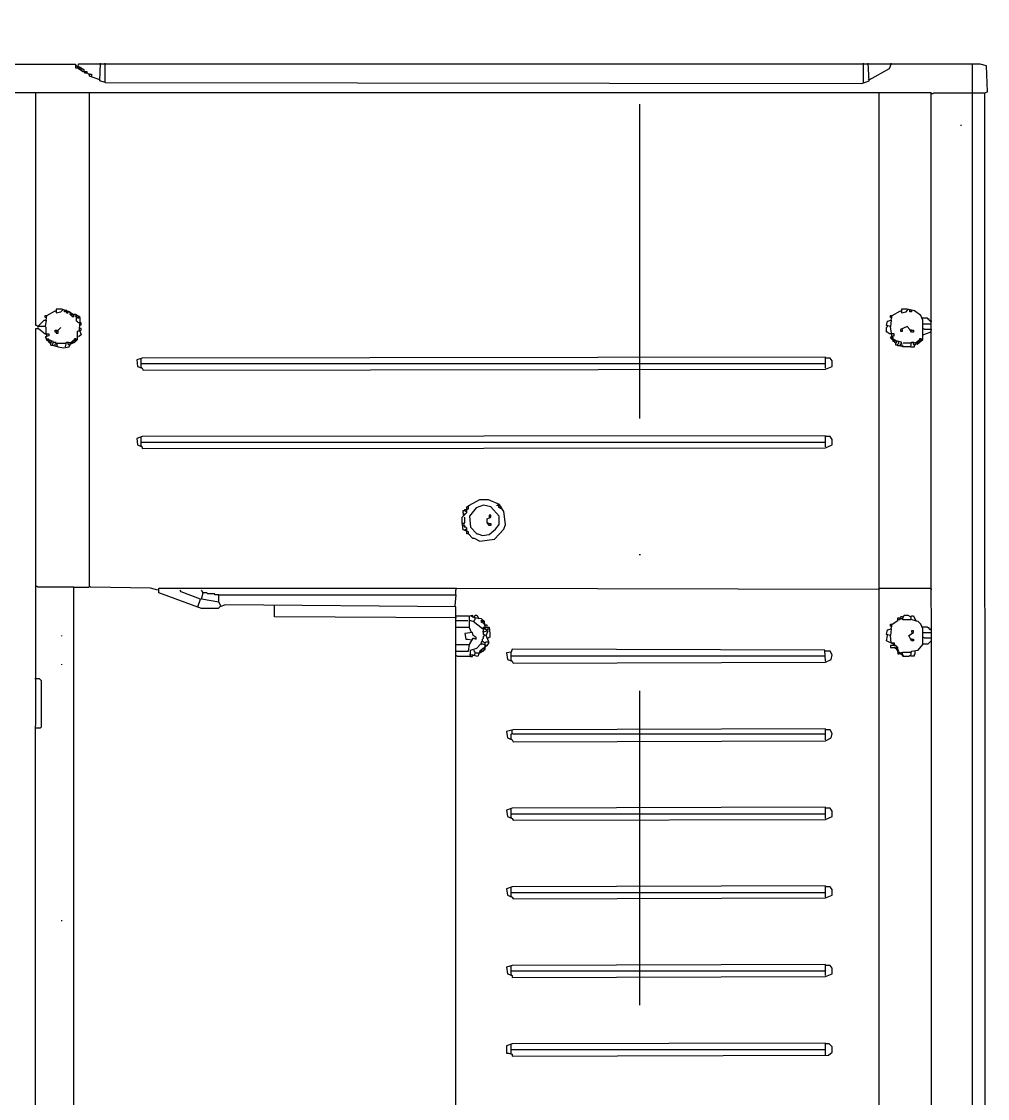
# Model space of a CAD drawing. Extents: x 3792242 to 5145247, y -1546315 to -1031918.
# Drawn here: x 3851056 to 3851793, y -1488263 to -1487440 of the extents above; entities that cross this region are included whole.
import ezdxf

# ---------------------------------------------------------------- set-up
doc = ezdxf.new("R2010")
doc.units = 0
doc.header["$MEASUREMENT"] = 0
doc.linetypes.add('BODKOCIARKOVANA_3', pattern=[5.6, 3, -1.3, 0, -1.3])
doc.layers.add('osi', color=253, linetype='CONTINUOUS')
doc.layers.add('ZZ-chladenie', color=133, linetype='CONTINUOUS')

msp = doc.modelspace()

# ---------------------------------------------------------------- linework, layer by layer
at = {"layer": 'osi', "linetype": 'BODKOCIARKOVANA_3', "ltscale": 80}
msp.add_line((3851527.693, -1508356), (3851527.693, -1485946), dxfattribs=at)
at = {"layer": 'ZZ-chladenie'}
for p, q in [((3851115.373, -1487485.512), (3851116.079, -1487472.097)), ((3851119.609, -1487486.924), (3851119.609, -1487472.097)), ((3851698.573, -1487486.924), (3851698.573, -1487472.097)), ((3851702.81, -1487485.512), (3851702.103, -1487472.097)), ((3851719.755, -1487472.802), (3851719.755, -1487472.097)), ((3851031.353, -1487472.802), (3851097.016, -1487472.802)), ((3851097.016, -1487472.802), (3851097.016, -1487475.626)), ((3851097.721, -1487474.214), (3851097.016, -1487474.214)), ((3851097.016, -1487475.626), (3851098.428, -1487475.626)), ((3851098.428, -1487474.921), (3851097.721, -1487474.214)), ((3851099.134, -1487472.802), (3851098.428, -1487474.921)), ((3851098.428, -1487474.921), (3851099.84, -1487474.921)), ((3851098.428, -1487475.626), (3851098.428, -1487476.333)), ((3851098.428, -1487475.626), (3851102.664, -1487478.451)), ((3851787.536, -1487472.802), (3851099.134, -1487472.802)), ((3851099.84, -1487474.921), (3851103.37, -1487477.039)), ((3851099.84, -1487476.333), (3851099.84, -1487475.626)), ((3851099.84, -1487477.039), (3851099.84, -1487476.333)), ((3851100.546, -1487477.039), (3851099.84, -1487477.039)), ((3851100.546, -1487477.039), (3851101.252, -1487476.333)), ((3851101.252, -1487476.333), (3851101.958, -1487477.039)), ((3851101.958, -1487477.745), (3851101.958, -1487478.451)), ((3851102.664, -1487478.451), (3851105.488, -1487478.451)), ((3851103.37, -1487477.039), (3851103.37, -1487478.451)), ((3851104.076, -1487479.863), (3851104.076, -1487478.451)), ((3851105.488, -1487479.863), (3851104.076, -1487479.863)), ((3851105.488, -1487478.451), (3851105.488, -1487479.863)), ((3851106.195, -1487479.863), (3851105.488, -1487479.863)), ((3851106.9, -1487480.569), (3851106.195, -1487479.863)), ((3851107.607, -1487480.569), (3851106.9, -1487480.569)), ((3851107.607, -1487481.981), (3851107.607, -1487480.569)), ((3851107.607, -1487480.569), (3851109.019, -1487480.569)), ((3851109.019, -1487480.569), (3851109.019, -1487481.981)), ((3851702.81, -1487484.805), (3851718.343, -1487476.333)), ((3851718.343, -1487476.333), (3851719.755, -1487472.802)), ((3851781.888, -1488538.943), (3851781.888, -1487472.802)), ((3851792.478, -1487474.214), (3851787.536, -1487472.802)), ((3851793.184, -1487493.984), (3851792.478, -1487474.214)), ((3851115.373, -1487484.805), (3851107.607, -1487481.981)), ((3851119.609, -1487486.924), (3851115.373, -1487485.512)), ((3851119.609, -1487486.924), (3851697.161, -1487487.63)), ((3851697.161, -1487487.63), (3851702.81, -1487485.512)), ((3851702.81, -1487484.805), (3851702.103, -1487484.1)), ((3851750.115, -1487494.69), (3851036.295, -1487494.69)), ((3851066.655, -1487495.396), (3851065.949, -1487494.69)), ((3851066.655, -1487672.616), (3851066.655, -1487495.396)), ((3851107.607, -1487871.722), (3851107.607, -1487494.69)), ((3851710.576, -1488730.27), (3851710.576, -1487494.69)), ((3851750.728, -1488730.27), (3851750.115, -1487494.69)), ((3851750.821, -1487495.396), (3851750.115, -1487495.396)), ((3851750.821, -1487495.396), (3851751.527, -1487495.396)), ((3851751.527, -1487495.396), (3851752.233, -1487494.69)), ((3851752.233, -1487494.69), (3851781.888, -1487494.69)), ((3851781.888, -1487494.69), (3851791.066, -1487494.69)), ((3851791.066, -1487494.69), (3851793.184, -1487493.984)), ((3851791.635, -1488730.27), (3851791.066, -1487494.69)), ((3851772.709, -1487519.402), (3851773.415, -1487519.402)), ((3851075.128, -1487664.849), (3851081.482, -1487661.319)), ((3851081.482, -1487661.319), (3851082.189, -1487662.025)), ((3851086.425, -1487659.907), (3851082.189, -1487659.907)), ((3851082.189, -1487659.907), (3851082.189, -1487662.731)), ((3851085.718, -1487662.025), (3851087.131, -1487660.613)), ((3851092.073, -1487662.025), (3851086.425, -1487659.907)), ((3851087.131, -1487660.613), (3851087.131, -1487659.907)), ((3851088.543, -1487662.025), (3851088.543, -1487660.613)), ((3851089.955, -1487661.319), (3851089.955, -1487660.613)), ((3851089.955, -1487661.319), (3851089.955, -1487662.025)), ((3851091.367, -1487662.025), (3851091.367, -1487661.319)), ((3851720.461, -1487664.849), (3851726.815, -1487661.319)), ((3851726.815, -1487661.319), (3851727.521, -1487662.025)), ((3851731.758, -1487659.907), (3851727.521, -1487659.907)), ((3851727.521, -1487659.907), (3851727.521, -1487662.731)), ((3851731.052, -1487662.025), (3851732.464, -1487660.613)), ((3851737.406, -1487661.319), (3851731.758, -1487659.907)), ((3851732.464, -1487660.613), (3851732.464, -1487659.907)), ((3851733.876, -1487662.025), (3851733.876, -1487660.613)), ((3851735.288, -1487661.319), (3851735.288, -1487660.613)), ((3851735.288, -1487661.319), (3851735.288, -1487662.025)), ((3851742.349, -1487664.849), (3851737.406, -1487661.319)), ((3851068.068, -1487673.322), (3851073.01, -1487668.379)), ((3851073.01, -1487668.379), (3851074.422, -1487668.379)), ((3851073.716, -1487666.261), (3851073.716, -1487664.849)), ((3851073.716, -1487664.849), (3851075.128, -1487664.849)), ((3851074.422, -1487666.261), (3851073.716, -1487666.261)), ((3851074.422, -1487668.379), (3851073.716, -1487673.322)), ((3851074.422, -1487668.379), (3851075.128, -1487664.849)), ((3851074.422, -1487666.261), (3851075.128, -1487666.261)), ((3851082.189, -1487662.731), (3851085.718, -1487662.025)), ((3851089.955, -1487662.025), (3851088.543, -1487662.025)), ((3851089.955, -1487662.025), (3851089.955, -1487662.731)), ((3851089.955, -1487662.731), (3851091.367, -1487662.731)), ((3851091.367, -1487662.731), (3851091.367, -1487662.025)), ((3851094.897, -1487664.143), (3851092.073, -1487662.025)), ((3851092.78, -1487662.731), (3851092.78, -1487662.025)), ((3851092.78, -1487664.143), (3851092.78, -1487663.437)), ((3851092.78, -1487663.437), (3851093.485, -1487664.143)), ((3851093.485, -1487664.849), (3851092.78, -1487664.143)), ((3851093.485, -1487664.143), (3851094.192, -1487663.437)), ((3851093.485, -1487664.143), (3851094.192, -1487664.849)), ((3851094.192, -1487664.849), (3851093.485, -1487664.849)), ((3851094.192, -1487663.437), (3851094.897, -1487664.143)), ((3851094.192, -1487664.849), (3851094.897, -1487664.143)), ((3851094.192, -1487664.849), (3851094.192, -1487665.555)), ((3851094.192, -1487665.555), (3851095.604, -1487665.555)), ((3851095.604, -1487664.143), (3851094.897, -1487664.143)), ((3851097.016, -1487664.143), (3851094.897, -1487664.143)), ((3851095.604, -1487664.849), (3851095.604, -1487664.143)), ((3851095.604, -1487665.555), (3851095.604, -1487664.849)), ((3851100.546, -1487666.261), (3851097.016, -1487664.143)), ((3851097.016, -1487665.555), (3851097.016, -1487664.849)), ((3851097.016, -1487664.849), (3851097.721, -1487665.555)), ((3851097.721, -1487665.555), (3851097.016, -1487665.555)), ((3851097.721, -1487665.555), (3851098.428, -1487664.849)), ((3851097.721, -1487669.085), (3851097.721, -1487665.555)), ((3851098.428, -1487669.791), (3851097.721, -1487669.085)), ((3851098.428, -1487664.849), (3851099.134, -1487665.555)), ((3851098.428, -1487666.261), (3851099.134, -1487665.555)), ((3851098.428, -1487666.967), (3851098.428, -1487666.261)), ((3851099.134, -1487666.967), (3851098.428, -1487666.967)), ((3851099.134, -1487670.497), (3851098.428, -1487669.791)), ((3851099.84, -1487665.555), (3851099.134, -1487665.555)), ((3851099.84, -1487666.261), (3851099.134, -1487666.967)), ((3851099.84, -1487666.261), (3851099.84, -1487665.555)), ((3851099.84, -1487674.734), (3851100.546, -1487669.791)), ((3851100.546, -1487669.791), (3851100.546, -1487666.261)), ((3851716.225, -1487672.616), (3851716.93, -1487669.085)), ((3851716.93, -1487669.085), (3851719.755, -1487668.379)), ((3851719.049, -1487666.261), (3851719.049, -1487664.849)), ((3851719.049, -1487664.849), (3851720.461, -1487664.849)), ((3851719.755, -1487666.261), (3851719.049, -1487666.261)), ((3851719.755, -1487668.379), (3851719.049, -1487673.322)), ((3851719.755, -1487668.379), (3851720.461, -1487664.849)), ((3851719.755, -1487666.261), (3851720.461, -1487666.261)), ((3851727.521, -1487662.731), (3851731.052, -1487662.025)), ((3851735.288, -1487662.025), (3851733.876, -1487662.025)), ((3851743.761, -1487668.379), (3851742.349, -1487664.849)), ((3851747.291, -1487666.967), (3851743.054, -1487666.967)), ((3851743.761, -1487679.676), (3851743.761, -1487668.379)), ((3851747.997, -1487667.673), (3851747.291, -1487666.967)), ((3851748.703, -1487667.673), (3851747.997, -1487667.673)), ((3851748.703, -1487668.379), (3851748.703, -1487667.673)), ((3851749.409, -1487669.085), (3851748.703, -1487668.379)), ((3851750.115, -1487669.085), (3851749.409, -1487668.379)), ((3851750.115, -1487669.085), (3851749.409, -1487669.085)), ((3851750.115, -1487669.085), (3851750.821, -1487669.085)), ((3851066.154, -1488730.27), (3851066.655, -1487674.734)), ((3851067.361, -1487672.616), (3851066.655, -1487672.616)), ((3851066.655, -1487674.734), (3851068.773, -1487674.734)), ((3851068.068, -1487673.322), (3851067.361, -1487672.616)), ((3851073.716, -1487673.322), (3851068.068, -1487673.322)), ((3851068.068, -1487674.028), (3851068.068, -1487674.734)), ((3851068.773, -1487674.734), (3851073.716, -1487678.97)), ((3851074.422, -1487674.028), (3851073.716, -1487673.322)), ((3851074.422, -1487678.97), (3851074.422, -1487674.028)), ((3851081.482, -1487677.558), (3851081.482, -1487676.146)), ((3851081.482, -1487676.146), (3851082.894, -1487676.146)), ((3851082.189, -1487677.558), (3851081.482, -1487677.558)), ((3851082.894, -1487676.852), (3851082.189, -1487677.558)), ((3851082.189, -1487677.558), (3851082.189, -1487678.264)), ((3851082.189, -1487678.264), (3851083.601, -1487678.264)), ((3851082.894, -1487676.146), (3851082.894, -1487676.852)), ((3851083.601, -1487676.146), (3851084.306, -1487675.44)), ((3851083.601, -1487678.264), (3851083.601, -1487676.146)), ((3851084.306, -1487675.44), (3851085.013, -1487674.734)), ((3851085.013, -1487674.734), (3851085.718, -1487674.028)), ((3851098.428, -1487676.852), (3851101.252, -1487676.146)), ((3851098.428, -1487683.207), (3851098.428, -1487676.852)), ((3851099.84, -1487670.497), (3851099.134, -1487670.497)), ((3851101.252, -1487670.497), (3851099.84, -1487670.497)), ((3851099.84, -1487671.91), (3851101.252, -1487671.91)), ((3851099.84, -1487676.146), (3851099.84, -1487674.734)), ((3851101.252, -1487674.734), (3851099.84, -1487674.734)), ((3851099.84, -1487676.146), (3851101.252, -1487679.676)), ((3851101.252, -1487671.91), (3851101.252, -1487670.497)), ((3851101.252, -1487676.146), (3851101.252, -1487674.734)), ((3851719.049, -1487673.322), (3851716.225, -1487672.616)), ((3851716.225, -1487674.028), (3851716.93, -1487673.322)), ((3851716.225, -1487677.558), (3851716.225, -1487674.028)), ((3851716.93, -1487677.558), (3851716.225, -1487677.558)), ((3851716.93, -1487673.322), (3851716.93, -1487672.616)), ((3851717.637, -1487678.264), (3851716.93, -1487677.558)), ((3851718.343, -1487678.97), (3851717.637, -1487678.264)), ((3851720.461, -1487681.794), (3851719.049, -1487673.322)), ((3851731.758, -1487673.322), (3851726.815, -1487675.44)), ((3851726.815, -1487675.44), (3851726.815, -1487676.852)), ((3851726.815, -1487676.852), (3851728.228, -1487676.852)), ((3851728.228, -1487676.852), (3851728.228, -1487675.44)), ((3851733.876, -1487675.44), (3851731.758, -1487673.322)), ((3851735.288, -1487677.558), (3851733.876, -1487675.44)), ((3851735.288, -1487676.146), (3851734.582, -1487676.146)), ((3851735.288, -1487676.146), (3851736.7, -1487676.146)), ((3851736.7, -1487677.558), (3851735.288, -1487677.558)), ((3851736.7, -1487676.146), (3851736.7, -1487677.558)), ((3851743.761, -1487679.676), (3851749.409, -1487677.558)), ((3851744.466, -1487671.203), (3851750.115, -1487671.203)), ((3851745.173, -1487675.44), (3851744.466, -1487674.734)), ((3851750.115, -1487675.44), (3851745.173, -1487675.44)), ((3851749.409, -1487677.558), (3851750.115, -1487676.852)), ((3851750.115, -1487675.44), (3851750.821, -1487675.44)), ((3851073.716, -1487678.97), (3851076.54, -1487678.97)), ((3851076.54, -1487680.382), (3851073.716, -1487681.088)), ((3851073.716, -1487681.088), (3851076.54, -1487685.324)), ((3851074.422, -1487682.5), (3851075.128, -1487681.794)), ((3851075.128, -1487683.207), (3851074.422, -1487682.5)), ((3851075.128, -1487680.382), (3851075.128, -1487678.97)), ((3851075.128, -1487683.912), (3851075.128, -1487683.207)), ((3851075.834, -1487683.912), (3851075.128, -1487683.912)), ((3851077.246, -1487683.912), (3851075.834, -1487682.5)), ((3851075.834, -1487683.912), (3851076.54, -1487683.207)), ((3851076.54, -1487684.619), (3851075.834, -1487683.912)), ((3851076.54, -1487678.97), (3851076.54, -1487680.382)), ((3851076.54, -1487683.207), (3851077.246, -1487683.912)), ((3851077.246, -1487685.324), (3851076.54, -1487684.619)), ((3851076.54, -1487685.324), (3851077.246, -1487685.324)), ((3851077.952, -1487683.912), (3851077.246, -1487683.912)), ((3851080.07, -1487684.619), (3851077.246, -1487683.912)), ((3851077.246, -1487686.031), (3851077.246, -1487685.324)), ((3851077.246, -1487685.324), (3851077.952, -1487687.443)), ((3851077.952, -1487686.031), (3851077.246, -1487686.031)), ((3851077.952, -1487684.619), (3851077.952, -1487683.912)), ((3851077.952, -1487686.031), (3851078.658, -1487685.324)), ((3851078.658, -1487685.324), (3851078.658, -1487684.619)), ((3851079.364, -1487687.443), (3851080.07, -1487684.619)), ((3851080.07, -1487685.324), (3851082.189, -1487685.324)), ((3851081.482, -1487686.736), (3851082.189, -1487686.031)), ((3851082.189, -1487686.031), (3851089.249, -1487686.031)), ((3851089.249, -1487688.855), (3851089.955, -1487685.324)), ((3851089.955, -1487685.324), (3851091.367, -1487685.324)), ((3851091.367, -1487685.324), (3851092.78, -1487686.031)), ((3851091.367, -1487686.736), (3851091.367, -1487686.031)), ((3851092.78, -1487686.031), (3851097.016, -1487682.5)), ((3851092.78, -1487686.031), (3851092.78, -1487685.324)), ((3851092.78, -1487686.736), (3851096.309, -1487685.324)), ((3851094.192, -1487685.324), (3851094.192, -1487684.619)), ((3851094.192, -1487684.619), (3851094.897, -1487684.619)), ((3851094.192, -1487685.324), (3851094.192, -1487686.031)), ((3851094.897, -1487684.619), (3851095.604, -1487683.912)), ((3851094.897, -1487684.619), (3851095.604, -1487685.324)), ((3851095.604, -1487683.912), (3851096.309, -1487683.207)), ((3851095.604, -1487685.324), (3851096.309, -1487684.619)), ((3851096.309, -1487683.207), (3851096.309, -1487682.5)), ((3851096.309, -1487682.5), (3851097.016, -1487682.5)), ((3851096.309, -1487685.324), (3851098.428, -1487683.207)), ((3851096.309, -1487684.619), (3851097.016, -1487684.619)), ((3851097.721, -1487683.207), (3851097.016, -1487682.5)), ((3851097.016, -1487683.912), (3851097.721, -1487683.207)), ((3851097.016, -1487684.619), (3851097.016, -1487683.912)), ((3851101.252, -1487679.676), (3851099.134, -1487681.088)), ((3851719.755, -1487678.97), (3851718.343, -1487678.97)), ((3851723.285, -1487686.031), (3851719.049, -1487681.088)), ((3851719.049, -1487681.088), (3851720.461, -1487681.088)), ((3851719.755, -1487682.5), (3851719.049, -1487682.5)), ((3851720.461, -1487678.97), (3851719.755, -1487678.97)), ((3851720.461, -1487683.207), (3851719.755, -1487682.5)), ((3851721.873, -1487678.97), (3851720.461, -1487678.97)), ((3851720.461, -1487681.088), (3851721.167, -1487680.382)), ((3851721.167, -1487681.794), (3851720.461, -1487681.088)), ((3851722.579, -1487683.912), (3851720.461, -1487681.794)), ((3851721.167, -1487683.912), (3851720.461, -1487683.207)), ((3851721.167, -1487680.382), (3851721.873, -1487680.382)), ((3851721.167, -1487682.5), (3851721.167, -1487681.794)), ((3851721.167, -1487683.912), (3851721.873, -1487683.207)), ((3851721.167, -1487684.619), (3851721.167, -1487683.912)), ((3851721.873, -1487684.619), (3851721.167, -1487684.619)), ((3851721.873, -1487680.382), (3851721.873, -1487678.97)), ((3851721.873, -1487683.207), (3851722.579, -1487683.912)), ((3851722.579, -1487685.324), (3851721.873, -1487684.619)), ((3851723.285, -1487683.912), (3851722.579, -1487683.912)), ((3851727.521, -1487685.324), (3851722.579, -1487683.912)), ((3851723.285, -1487686.031), (3851722.579, -1487685.324)), ((3851723.285, -1487684.619), (3851723.285, -1487683.912)), ((3851723.285, -1487686.031), (3851723.991, -1487685.324)), ((3851723.285, -1487687.443), (3851723.285, -1487686.031)), ((3851723.991, -1487685.324), (3851723.991, -1487684.619)), ((3851724.697, -1487686.736), (3851725.403, -1487686.031)), ((3851725.403, -1487685.324), (3851725.403, -1487684.619)), ((3851725.403, -1487686.031), (3851725.403, -1487685.324)), ((3851726.815, -1487686.736), (3851727.521, -1487686.031)), ((3851728.228, -1487688.855), (3851727.521, -1487685.324)), ((3851727.521, -1487686.031), (3851727.521, -1487686.736)), ((3851734.582, -1487686.031), (3851728.933, -1487686.031)), ((3851734.582, -1487688.855), (3851735.288, -1487685.324)), ((3851735.288, -1487685.324), (3851736.7, -1487685.324)), ((3851736.7, -1487685.324), (3851739.524, -1487686.736)), ((3851736.7, -1487686.736), (3851736.7, -1487686.031)), ((3851738.112, -1487686.031), (3851742.349, -1487682.5)), ((3851739.524, -1487686.736), (3851743.761, -1487683.207)), ((3851739.524, -1487685.324), (3851739.524, -1487684.619)), ((3851739.524, -1487684.619), (3851740.23, -1487684.619)), ((3851739.524, -1487685.324), (3851739.524, -1487686.031)), ((3851740.23, -1487684.619), (3851740.937, -1487683.912)), ((3851740.23, -1487684.619), (3851740.937, -1487685.324)), ((3851740.937, -1487683.912), (3851741.642, -1487683.207)), ((3851740.937, -1487685.324), (3851741.642, -1487684.619)), ((3851741.642, -1487683.207), (3851741.642, -1487682.5)), ((3851741.642, -1487682.5), (3851742.349, -1487682.5)), ((3851741.642, -1487684.619), (3851742.349, -1487684.619)), ((3851743.054, -1487683.207), (3851742.349, -1487682.5)), ((3851742.349, -1487683.912), (3851743.054, -1487683.207)), ((3851742.349, -1487684.619), (3851742.349, -1487683.912)), ((3851743.761, -1487683.207), (3851743.761, -1487679.676)), ((3851077.952, -1487687.443), (3851079.364, -1487687.443)), ((3851079.364, -1487687.443), (3851079.364, -1487688.148)), ((3851079.364, -1487687.443), (3851083.601, -1487688.855)), ((3851081.482, -1487688.148), (3851081.482, -1487686.736)), ((3851082.894, -1487686.736), (3851082.189, -1487686.736)), ((3851082.894, -1487688.148), (3851082.894, -1487686.736)), ((3851082.894, -1487688.148), (3851082.894, -1487688.855)), ((3851083.601, -1487688.855), (3851087.837, -1487689.561)), ((3851087.837, -1487689.561), (3851092.073, -1487688.855)), ((3851092.073, -1487687.443), (3851091.367, -1487686.736)), ((3851092.073, -1487688.855), (3851092.78, -1487686.736)), ((3851092.073, -1487687.443), (3851092.78, -1487687.443)), ((3851092.78, -1487687.443), (3851092.78, -1487686.736)), ((3851723.991, -1487687.443), (3851723.285, -1487687.443)), ((3851724.697, -1487688.148), (3851723.991, -1487687.443)), ((3851724.697, -1487687.443), (3851724.697, -1487686.736)), ((3851726.815, -1487688.148), (3851724.697, -1487688.148)), ((3851726.815, -1487688.148), (3851726.815, -1487686.736)), ((3851726.815, -1487688.148), (3851728.228, -1487688.148)), ((3851728.228, -1487688.148), (3851728.933, -1487688.855)), ((3851734.582, -1487688.855), (3851728.228, -1487688.855)), ((3851734.582, -1487688.855), (3851737.406, -1487688.855)), ((3851737.406, -1487687.443), (3851736.7, -1487686.736)), ((3851737.406, -1487687.443), (3851738.112, -1487686.736)), ((3851737.406, -1487688.855), (3851737.406, -1487687.443)), ((3851738.112, -1487687.443), (3851737.406, -1487687.443)), ((3851738.112, -1487686.736), (3851738.112, -1487687.443)), ((3851147.851, -1487697.327), (3851143.615, -1487698.739)), ((3851143.615, -1487698.739), (3851144.322, -1487703.682)), ((3851147.146, -1487704.388), (3851147.146, -1487698.034)), ((3851147.146, -1487701.564), (3851669.625, -1487701.564)), ((3851669.625, -1487696.622), (3851147.851, -1487697.327)), ((3851669.625, -1487705.094), (3851669.625, -1487696.622)), ((3851673.155, -1487697.327), (3851669.625, -1487697.327)), ((3851674.567, -1487699.446), (3851673.155, -1487697.327)), ((3851674.567, -1487703.682), (3851674.567, -1487699.446)), ((3851144.322, -1487703.682), (3851147.851, -1487705.094)), ((3851147.146, -1487704.388), (3851147.146, -1487705.094)), ((3851147.851, -1487705.094), (3851148.558, -1487706.506)), ((3851148.558, -1487706.506), (3851669.625, -1487705.8)), ((3851669.625, -1487705.8), (3851674.567, -1487703.682)), ((3851147.851, -1487757.342), (3851143.615, -1487758.754)), ((3851143.615, -1487758.754), (3851144.322, -1487763.697)), ((3851147.146, -1487764.402), (3851147.146, -1487758.048)), ((3851669.625, -1487756.636), (3851147.851, -1487757.342)), ((3851669.625, -1487765.109), (3851669.625, -1487756.636)), ((3851673.155, -1487757.342), (3851669.625, -1487757.342)), ((3851674.567, -1487759.46), (3851673.155, -1487757.342)), ((3851674.567, -1487763.697), (3851674.567, -1487759.46)), ((3851144.322, -1487763.697), (3851147.851, -1487765.109)), ((3851147.146, -1487761.578), (3851669.625, -1487761.578)), ((3851147.146, -1487764.402), (3851147.146, -1487765.109)), ((3851147.851, -1487765.109), (3851147.851, -1487766.521)), ((3851147.851, -1487766.521), (3851669.625, -1487765.815)), ((3851669.625, -1487765.815), (3851674.567, -1487763.697)), ((3851395.676, -1487811.002), (3851397.795, -1487809.59)), ((3851397.795, -1487809.59), (3851405.561, -1487805.354)), ((3851408.386, -1487809.59), (3851402.737, -1487811.708)), ((3851405.561, -1487805.354), (3851411.915, -1487805.354)), ((3851414.034, -1487811.002), (3851408.386, -1487809.59)), ((3851411.915, -1487805.354), (3851420.388, -1487808.884)), ((3851420.388, -1487808.884), (3851418.976, -1487810.296)), ((3851418.976, -1487810.296), (3851418.976, -1487809.59)), ((3851418.976, -1487809.59), (3851420.388, -1487809.59)), ((3851421.094, -1487809.59), (3851420.388, -1487809.59)), ((3851421.094, -1487810.296), (3851421.094, -1487809.59)), ((3851392.146, -1487818.768), (3851395.676, -1487815.239)), ((3851392.852, -1487815.944), (3851392.852, -1487813.826)), ((3851392.852, -1487813.826), (3851394.264, -1487813.826)), ((3851392.852, -1487815.944), (3851393.558, -1487815.944)), ((3851393.558, -1487815.944), (3851392.852, -1487816.651)), ((3851392.852, -1487816.651), (3851392.852, -1487817.356)), ((3851392.852, -1487817.356), (3851393.558, -1487817.356)), ((3851394.264, -1487813.826), (3851394.264, -1487813.12)), ((3851394.264, -1487813.12), (3851395.676, -1487813.12)), ((3851394.264, -1487813.826), (3851394.97, -1487814.532)), ((3851394.97, -1487814.532), (3851395.676, -1487814.532)), ((3851395.676, -1487815.239), (3851395.676, -1487811.002)), ((3851395.676, -1487813.12), (3851396.382, -1487812.414)), ((3851396.382, -1487812.414), (3851397.088, -1487812.414)), ((3851397.088, -1487811.002), (3851397.088, -1487810.296)), ((3851397.088, -1487812.414), (3851397.088, -1487811.002)), ((3851402.737, -1487811.708), (3851397.795, -1487818.063)), ((3851397.795, -1487818.063), (3851398.5, -1487826.535)), ((3851414.034, -1487817.356), (3851412.622, -1487817.356)), ((3851412.622, -1487817.356), (3851412.622, -1487818.768)), ((3851420.388, -1487818.063), (3851414.034, -1487811.002)), ((3851414.034, -1487818.768), (3851414.034, -1487817.356)), ((3851421.094, -1487810.296), (3851419.682, -1487811.002)), ((3851419.682, -1487811.002), (3851422.506, -1487812.414)), ((3851420.388, -1487824.417), (3851420.388, -1487818.063)), ((3851421.8, -1487811.002), (3851421.094, -1487810.296)), ((3851423.918, -1487814.532), (3851421.094, -1487810.296)), ((3851421.094, -1487811.708), (3851421.8, -1487811.002)), ((3851421.094, -1487811.708), (3851421.094, -1487812.414)), ((3851425.331, -1487824.417), (3851423.918, -1487814.532)), ((3851392.146, -1487823.005), (3851392.146, -1487818.768)), ((3851392.852, -1487828.654), (3851392.146, -1487823.005)), ((3851392.852, -1487823.711), (3851392.146, -1487823.711)), ((3851392.852, -1487823.711), (3851393.558, -1487823.711)), ((3851394.264, -1487825.123), (3851392.852, -1487825.123)), ((3851394.264, -1487819.475), (3851393.558, -1487818.768)), ((3851393.558, -1487823.711), (3851394.264, -1487823.005)), ((3851393.558, -1487826.535), (3851394.264, -1487825.829)), ((3851394.264, -1487823.005), (3851394.264, -1487819.475)), ((3851394.264, -1487825.829), (3851394.264, -1487825.123)), ((3851411.21, -1487820.18), (3851414.034, -1487818.768)), ((3851411.21, -1487823.005), (3851411.21, -1487820.18)), ((3851412.622, -1487825.123), (3851411.21, -1487823.005)), ((3851412.622, -1487823.711), (3851411.915, -1487823.711)), ((3851412.622, -1487823.711), (3851414.034, -1487823.711)), ((3851414.034, -1487825.123), (3851412.622, -1487825.123)), ((3851414.034, -1487823.711), (3851414.034, -1487825.123)), ((3851417.564, -1487827.947), (3851420.388, -1487824.417)), ((3851423.918, -1487827.947), (3851425.331, -1487824.417)), ((3851397.088, -1487830.066), (3851392.852, -1487828.654)), ((3851394.97, -1487826.535), (3851393.558, -1487826.535)), ((3851394.264, -1487828.654), (3851394.97, -1487827.947)), ((3851395.676, -1487827.242), (3851394.97, -1487826.535)), ((3851394.97, -1487827.947), (3851395.676, -1487827.947)), ((3851395.676, -1487830.066), (3851395.676, -1487827.242)), ((3851395.676, -1487831.478), (3851395.676, -1487830.066)), ((3851397.088, -1487831.478), (3851395.676, -1487831.478)), ((3851397.088, -1487831.478), (3851397.088, -1487830.066)), ((3851397.088, -1487831.478), (3851397.795, -1487832.184)), ((3851397.088, -1487831.478), (3851399.912, -1487835.008)), ((3851398.5, -1487826.535), (3851403.443, -1487831.478)), ((3851403.443, -1487831.478), (3851404.149, -1487831.478)), ((3851404.149, -1487831.478), (3851407.679, -1487832.89)), ((3851407.679, -1487832.89), (3851412.622, -1487832.184)), ((3851412.622, -1487832.184), (3851417.564, -1487827.947)), ((3851416.858, -1487835.714), (3851423.918, -1487827.947)), ((3851399.912, -1487835.008), (3851401.324, -1487835.008)), ((3851401.324, -1487835.008), (3851405.561, -1487837.126)), ((3851405.561, -1487837.126), (3851416.858, -1487835.714)), ((3851067.361, -1487871.722), (3851066.655, -1487871.722)), ((3851068.068, -1487872.429), (3851067.361, -1487871.722)), ((3851095.604, -1487872.429), (3851068.068, -1487872.429)), ((3851095.604, -1488730.27), (3851095.604, -1487872.429)), ((3851095.604, -1487872.429), (3851106.9, -1487872.429)), ((3851106.9, -1487872.429), (3851107.607, -1487871.722)), ((3851108.312, -1487872.429), (3851107.607, -1487871.722)), ((3851154.206, -1487873.135), (3851108.312, -1487872.429)), ((3851159.854, -1487874.547), (3851154.206, -1487873.135)), ((3851160.56, -1487876.665), (3851160.56, -1487873.135)), ((3851160.56, -1487873.135), (3851387.91, -1487873.135)), ((3851177.506, -1487875.959), (3851176.799, -1487874.547)), ((3851194.451, -1487876.665), (3851193.039, -1487874.547)), ((3851387.204, -1487874.547), (3851387.91, -1487873.841)), ((3851387.204, -1487878.077), (3851387.204, -1487874.547)), ((3851387.91, -1487873.135), (3851710.576, -1487873.841)), ((3851710.576, -1487873.841), (3851711.282, -1487873.135)), ((3851711.282, -1487873.135), (3851749.409, -1487873.135)), ((3851749.409, -1487873.135), (3851750.115, -1487873.841)), ((3851750.115, -1487873.841), (3851750.821, -1487873.841)), ((3851193.039, -1487888.668), (3851160.56, -1487876.665)), ((3851192.333, -1487881.608), (3851177.506, -1487875.959)), ((3851190.215, -1487887.256), (3851192.333, -1487881.608)), ((3851193.039, -1487881.608), (3851194.451, -1487876.665)), ((3851206.454, -1487883.726), (3851193.039, -1487881.608)), ((3851197.275, -1487876.665), (3851194.451, -1487876.665)), ((3851197.981, -1487877.371), (3851197.275, -1487876.665)), ((3851202.924, -1487877.371), (3851197.981, -1487877.371)), ((3851203.63, -1487878.077), (3851202.924, -1487877.371)), ((3851206.454, -1487878.077), (3851203.63, -1487878.077)), ((3851206.454, -1487883.726), (3851206.454, -1487878.077)), ((3851206.454, -1487878.077), (3851387.204, -1487878.077)), ((3851207.866, -1487886.55), (3851206.454, -1487883.726)), ((3851387.204, -1487878.077), (3851386.497, -1487886.55)), ((3851205.748, -1487888.668), (3851193.039, -1487888.668)), ((3851207.16, -1487887.256), (3851205.748, -1487888.668)), ((3851211.396, -1487885.844), (3851207.16, -1487887.256)), ((3851387.204, -1487887.256), (3851211.396, -1487885.844)), ((3851248.817, -1487886.55), (3851248.817, -1487885.844)), ((3851248.817, -1487895.022), (3851248.817, -1487886.55)), ((3851386.497, -1487886.55), (3851386.497, -1487887.256)), ((3851387.204, -1488730.27), (3851387.204, -1487887.256)), ((3851387.91, -1487895.729), (3851248.817, -1487895.022)), ((3851387.91, -1487894.316), (3851397.088, -1487894.316)), ((3851387.91, -1487897.847), (3851396.382, -1487897.847)), ((3851397.795, -1487894.316), (3851399.912, -1487893.61)), ((3851397.795, -1487903.495), (3851397.795, -1487894.316)), ((3851400.619, -1487898.553), (3851397.795, -1487897.847)), ((3851399.912, -1487895.022), (3851398.5, -1487894.316)), ((3851399.912, -1487893.61), (3851399.912, -1487895.022)), ((3851399.912, -1487895.022), (3851401.324, -1487895.022)), ((3851407.679, -1487904.201), (3851400.619, -1487898.553)), ((3851401.324, -1487895.729), (3851402.031, -1487893.61)), ((3851402.031, -1487895.729), (3851401.324, -1487895.022)), ((3851406.973, -1487896.434), (3851401.324, -1487895.729)), ((3851401.324, -1487897.847), (3851402.031, -1487897.141)), ((3851401.324, -1487898.553), (3851401.324, -1487897.847)), ((3851402.031, -1487893.61), (3851403.443, -1487893.61)), ((3851402.031, -1487896.434), (3851402.031, -1487895.729)), ((3851402.031, -1487897.141), (3851402.031, -1487896.434)), ((3851403.443, -1487893.61), (3851404.855, -1487896.434)), ((3851409.798, -1487901.377), (3851406.267, -1487897.847)), ((3851406.267, -1487897.847), (3851407.679, -1487897.847)), ((3851409.091, -1487898.553), (3851406.973, -1487896.434)), ((3851406.973, -1487899.259), (3851406.973, -1487898.553)), ((3851407.679, -1487899.259), (3851406.973, -1487899.259)), ((3851408.386, -1487897.847), (3851407.679, -1487897.847)), ((3851407.679, -1487899.259), (3851408.386, -1487899.965)), ((3851408.386, -1487898.553), (3851408.386, -1487897.847)), ((3851409.091, -1487899.259), (3851408.386, -1487898.553)), ((3851408.386, -1487899.965), (3851409.091, -1487899.259)), ((3851408.386, -1487899.965), (3851409.091, -1487899.259)), ((3851409.798, -1487902.789), (3851409.091, -1487898.553)), ((3851720.461, -1487900.671), (3851724.697, -1487897.847)), ((3851724.697, -1487897.847), (3851724.697, -1487895.729)), ((3851724.697, -1487895.729), (3851726.815, -1487895.729)), ((3851724.697, -1487897.141), (3851726.109, -1487897.141)), ((3851726.109, -1487897.141), (3851726.815, -1487896.434)), ((3851726.815, -1487896.434), (3851726.109, -1487896.434)), ((3851728.228, -1487895.022), (3851726.815, -1487895.022)), ((3851726.815, -1487895.729), (3851728.933, -1487897.141)), ((3851728.228, -1487896.434), (3851729.64, -1487893.61)), ((3851728.228, -1487896.434), (3851728.228, -1487897.141)), ((3851728.933, -1487897.141), (3851734.582, -1487897.141)), ((3851729.64, -1487893.61), (3851732.464, -1487893.61)), ((3851732.464, -1487893.61), (3851734.582, -1487895.022)), ((3851734.582, -1487897.141), (3851735.288, -1487894.316)), ((3851740.23, -1487898.553), (3851734.582, -1487897.141)), ((3851735.288, -1487894.316), (3851736.7, -1487894.316)), ((3851736.7, -1487894.316), (3851738.818, -1487898.553)), ((3851742.349, -1487900.671), (3851740.23, -1487898.553)), ((3851387.204, -1487902.789), (3851397.088, -1487902.789)), ((3851399.912, -1487907.025), (3851394.264, -1487907.732)), ((3851394.264, -1487907.732), (3851394.97, -1487911.968)), ((3851399.207, -1487907.025), (3851397.795, -1487903.495)), ((3851400.619, -1487909.144), (3851399.912, -1487907.025)), ((3851408.386, -1487906.319), (3851407.679, -1487906.319)), ((3851408.386, -1487908.437), (3851408.386, -1487902.789)), ((3851408.386, -1487902.789), (3851412.622, -1487902.789)), ((3851409.091, -1487903.495), (3851408.386, -1487904.201)), ((3851408.386, -1487904.201), (3851409.798, -1487904.201)), ((3851408.386, -1487906.319), (3851411.21, -1487905.613)), ((3851410.503, -1487909.144), (3851408.386, -1487908.437)), ((3851411.21, -1487905.613), (3851409.091, -1487903.495)), ((3851409.091, -1487909.144), (3851409.091, -1487908.437)), ((3851411.21, -1487901.377), (3851409.798, -1487901.377)), ((3851410.503, -1487909.144), (3851411.915, -1487905.613)), ((3851411.21, -1487902.083), (3851411.21, -1487901.377)), ((3851411.915, -1487905.613), (3851411.21, -1487904.201)), ((3851411.21, -1487904.201), (3851412.622, -1487904.201)), ((3851412.622, -1487902.789), (3851413.327, -1487907.732)), ((3851413.327, -1487907.732), (3851413.327, -1487910.556)), ((3851716.225, -1487908.437), (3851716.93, -1487904.907)), ((3851719.049, -1487909.144), (3851716.225, -1487908.437)), ((3851716.93, -1487904.907), (3851719.755, -1487904.201)), ((3851716.93, -1487909.144), (3851716.93, -1487908.437)), ((3851719.049, -1487902.083), (3851719.049, -1487900.671)), ((3851719.049, -1487900.671), (3851720.461, -1487900.671)), ((3851719.755, -1487902.083), (3851719.049, -1487902.083)), ((3851719.755, -1487904.201), (3851719.049, -1487909.144)), ((3851719.755, -1487904.201), (3851720.461, -1487900.671)), ((3851719.755, -1487902.083), (3851720.461, -1487902.083)), ((3851733.17, -1487909.144), (3851736.7, -1487907.025)), ((3851736.7, -1487905.613), (3851735.288, -1487905.613)), ((3851735.288, -1487905.613), (3851735.288, -1487907.025)), ((3851736.7, -1487907.025), (3851736.7, -1487905.613)), ((3851743.761, -1487904.201), (3851742.349, -1487900.671)), ((3851747.291, -1487902.789), (3851743.054, -1487902.789)), ((3851743.761, -1487916.204), (3851743.761, -1487904.201)), ((3851744.466, -1487907.025), (3851750.115, -1487907.025)), ((3851747.997, -1487903.495), (3851747.291, -1487902.789)), ((3851748.703, -1487903.495), (3851747.997, -1487903.495)), ((3851748.703, -1487904.201), (3851748.703, -1487903.495)), ((3851749.409, -1487904.907), (3851748.703, -1487904.201)), ((3851750.115, -1487904.907), (3851749.409, -1487904.201)), ((3851750.115, -1487904.907), (3851749.409, -1487904.907)), ((3851750.115, -1487904.907), (3851750.821, -1487904.907)), ((3851086.425, -1487909.849), (3851086.425, -1487909.144)), ((3851387.204, -1487916.204), (3851397.088, -1487916.204)), ((3851394.97, -1487911.968), (3851396.382, -1487911.968)), ((3851396.382, -1487911.968), (3851399.207, -1487912.674)), ((3851397.088, -1487921.147), (3851397.795, -1487916.204)), ((3851397.795, -1487916.204), (3851400.619, -1487911.261)), ((3851399.207, -1487912.674), (3851399.912, -1487912.674)), ((3851402.737, -1487910.556), (3851400.619, -1487909.144)), ((3851400.619, -1487911.261), (3851401.324, -1487911.261)), ((3851401.324, -1487911.261), (3851401.324, -1487911.968)), ((3851401.324, -1487911.261), (3851402.737, -1487911.968)), ((3851402.737, -1487911.968), (3851402.737, -1487910.556)), ((3851403.443, -1487919.028), (3851406.267, -1487915.498)), ((3851406.973, -1487915.498), (3851406.267, -1487916.204)), ((3851406.267, -1487915.498), (3851407.679, -1487915.498)), ((3851406.973, -1487914.086), (3851407.679, -1487913.38)), ((3851406.973, -1487915.498), (3851406.973, -1487914.086)), ((3851407.679, -1487911.968), (3851408.386, -1487911.261)), ((3851407.679, -1487913.38), (3851407.679, -1487911.968)), ((3851408.386, -1487914.086), (3851407.679, -1487914.086)), ((3851407.679, -1487915.498), (3851411.21, -1487916.91)), ((3851408.386, -1487909.849), (3851409.091, -1487909.144)), ((3851408.386, -1487911.261), (3851408.386, -1487909.849)), ((3851409.091, -1487914.792), (3851408.386, -1487914.086)), ((3851409.798, -1487914.792), (3851409.091, -1487914.792)), ((3851409.798, -1487914.792), (3851410.503, -1487914.086)), ((3851409.798, -1487916.204), (3851409.798, -1487914.792)), ((3851409.798, -1487917.616), (3851409.798, -1487916.204)), ((3851412.622, -1487914.792), (3851410.503, -1487909.144)), ((3851410.503, -1487914.086), (3851411.915, -1487914.086)), ((3851411.915, -1487911.261), (3851411.21, -1487911.261)), ((3851411.21, -1487916.91), (3851412.622, -1487914.792)), ((3851413.327, -1487910.556), (3851411.915, -1487911.261)), ((3851716.225, -1487913.38), (3851716.93, -1487909.144)), ((3851721.873, -1487916.204), (3851716.225, -1487913.38)), ((3851719.755, -1487914.792), (3851719.049, -1487909.144)), ((3851719.755, -1487914.792), (3851721.873, -1487914.792)), ((3851721.873, -1487914.792), (3851721.873, -1487916.204)), ((3851735.288, -1487913.38), (3851733.17, -1487909.144)), ((3851735.288, -1487911.968), (3851734.582, -1487911.968)), ((3851735.288, -1487911.968), (3851736.7, -1487911.968)), ((3851736.7, -1487913.38), (3851735.288, -1487913.38)), ((3851736.7, -1487911.968), (3851736.7, -1487913.38)), ((3851740.23, -1487920.44), (3851743.761, -1487916.204)), ((3851743.761, -1487915.498), (3851747.997, -1487915.498)), ((3851745.173, -1487911.261), (3851744.466, -1487910.556)), ((3851750.115, -1487911.261), (3851745.173, -1487911.261)), ((3851747.997, -1487915.498), (3851748.703, -1487914.792)), ((3851748.703, -1487914.792), (3851749.409, -1487914.086)), ((3851749.409, -1487914.086), (3851750.115, -1487913.38)), ((3851750.115, -1487911.261), (3851750.821, -1487911.261)), ((3851387.91, -1487921.147), (3851387.204, -1487921.147)), ((3851387.91, -1487921.147), (3851397.088, -1487921.147)), ((3851388.616, -1487925.383), (3851387.91, -1487924.677)), ((3851398.5, -1487923.971), (3851397.795, -1487923.971)), ((3851398.5, -1487920.44), (3851403.443, -1487919.028)), ((3851398.5, -1487925.383), (3851398.5, -1487920.44)), ((3851404.149, -1487925.383), (3851399.207, -1487923.971)), ((3851399.207, -1487923.971), (3851399.912, -1487923.971)), ((3851399.912, -1487923.971), (3851399.912, -1487924.677)), ((3851399.912, -1487925.383), (3851399.912, -1487924.677)), ((3851401.324, -1487921.147), (3851401.324, -1487920.44)), ((3851402.031, -1487921.852), (3851401.324, -1487921.147)), ((3851401.324, -1487923.971), (3851402.031, -1487923.264)), ((3851401.324, -1487924.677), (3851401.324, -1487923.971)), ((3851402.031, -1487923.264), (3851402.031, -1487921.852)), ((3851402.031, -1487922.559), (3851405.561, -1487922.559)), ((3851405.561, -1487921.147), (3851404.149, -1487925.383)), ((3851411.21, -1487916.91), (3851405.561, -1487921.147)), ((3851405.561, -1487922.559), (3851409.798, -1487919.735)), ((3851406.267, -1487921.147), (3851406.973, -1487920.44)), ((3851406.267, -1487921.147), (3851406.973, -1487921.852)), ((3851406.973, -1487921.852), (3851406.267, -1487921.147)), ((3851406.973, -1487920.44), (3851406.973, -1487919.735)), ((3851406.973, -1487919.735), (3851407.679, -1487919.735)), ((3851406.973, -1487921.852), (3851407.679, -1487921.147)), ((3851408.386, -1487919.028), (3851407.679, -1487919.735)), ((3851407.679, -1487921.147), (3851408.386, -1487921.147)), ((3851409.091, -1487919.735), (3851408.386, -1487919.028)), ((3851408.386, -1487920.44), (3851409.091, -1487919.735)), ((3851408.386, -1487921.147), (3851408.386, -1487920.44)), ((3851409.798, -1487919.735), (3851409.798, -1487917.616)), ((3851429.567, -1487921.852), (3851426.037, -1487922.559)), ((3851426.037, -1487922.559), (3851426.743, -1487927.501)), ((3851430.273, -1487919.735), (3851429.567, -1487921.852)), ((3851429.567, -1487928.207), (3851429.567, -1487921.852)), ((3851429.567, -1487924.677), (3851669.625, -1487924.677)), ((3851668.919, -1487920.44), (3851430.273, -1487919.735)), ((3851669.625, -1487928.913), (3851668.919, -1487920.44)), ((3851673.155, -1487921.147), (3851669.625, -1487921.147)), ((3851674.567, -1487923.971), (3851673.155, -1487921.147)), ((3851673.862, -1487927.501), (3851674.567, -1487923.971)), ((3851723.285, -1487916.91), (3851719.049, -1487916.91)), ((3851719.049, -1487916.91), (3851719.049, -1487918.323)), ((3851719.049, -1487918.323), (3851722.579, -1487918.323)), ((3851722.579, -1487918.323), (3851721.873, -1487918.323)), ((3851723.285, -1487919.028), (3851722.579, -1487918.323)), ((3851722.579, -1487918.323), (3851723.991, -1487919.735)), ((3851724.697, -1487918.323), (3851723.285, -1487916.91)), ((3851723.991, -1487917.616), (3851723.285, -1487917.616)), ((3851723.991, -1487919.735), (3851723.285, -1487919.028)), ((3851723.991, -1487918.323), (3851723.991, -1487917.616)), ((3851723.991, -1487919.735), (3851723.991, -1487918.323)), ((3851723.991, -1487920.44), (3851723.991, -1487919.735)), ((3851724.697, -1487920.44), (3851723.991, -1487920.44)), ((3851724.697, -1487921.852), (3851724.697, -1487918.323)), ((3851724.697, -1487920.44), (3851725.403, -1487920.44)), ((3851724.697, -1487921.852), (3851724.697, -1487923.264)), ((3851726.109, -1487921.852), (3851724.697, -1487921.852)), ((3851724.697, -1487923.264), (3851725.403, -1487923.264)), ((3851726.109, -1487923.264), (3851726.109, -1487921.852)), ((3851728.228, -1487923.971), (3851726.109, -1487923.264)), ((3851728.228, -1487922.559), (3851726.815, -1487922.559)), ((3851726.815, -1487922.559), (3851726.815, -1487923.264)), ((3851728.228, -1487924.677), (3851728.228, -1487921.852)), ((3851728.228, -1487921.852), (3851734.582, -1487921.852)), ((3851728.228, -1487923.971), (3851728.933, -1487924.677)), ((3851728.933, -1487925.383), (3851728.228, -1487924.677)), ((3851733.876, -1487924.677), (3851733.17, -1487925.383)), ((3851734.582, -1487924.677), (3851733.876, -1487924.677)), ((3851734.582, -1487924.677), (3851735.288, -1487921.147)), ((3851734.582, -1487924.677), (3851737.406, -1487924.677)), ((3851735.288, -1487921.147), (3851740.23, -1487920.44)), ((3851737.406, -1487923.971), (3851738.112, -1487923.264)), ((3851737.406, -1487924.677), (3851737.406, -1487923.971)), ((3851738.112, -1487923.264), (3851738.112, -1487921.147)), ((3851086.425, -1487931.737), (3851086.425, -1487931.031)), ((3851398.5, -1487925.383), (3851388.616, -1487925.383)), ((3851398.5, -1487925.383), (3851399.912, -1487925.383)), ((3851426.743, -1487927.501), (3851430.273, -1487928.913)), ((3851429.567, -1487928.207), (3851429.567, -1487928.913)), ((3851430.273, -1487928.913), (3851430.979, -1487930.325)), ((3851430.979, -1487930.325), (3851669.625, -1487929.619)), ((3851669.625, -1487929.619), (3851673.862, -1487927.501)), ((3851733.17, -1487925.383), (3851728.933, -1487925.383)), ((3851069.48, -1487942.328), (3851065.949, -1487942.328)), ((3851070.186, -1487943.034), (3851069.48, -1487942.328)), ((3851070.892, -1487943.74), (3851070.186, -1487943.034)), ((3851070.892, -1487979.043), (3851070.892, -1487943.74)), ((3851065.949, -1487979.749), (3851070.186, -1487979.749)), ((3851070.186, -1487979.749), (3851070.892, -1487979.043)), ((3851430.979, -1487981.161), (3851426.037, -1487982.573)), ((3851426.037, -1487982.573), (3851426.743, -1487987.515)), ((3851430.273, -1487983.985), (3851430.273, -1487981.867)), ((3851669.625, -1487980.455), (3851430.979, -1487981.161)), ((3851669.625, -1487988.927), (3851669.625, -1487980.455)), ((3851673.155, -1487981.161), (3851669.625, -1487981.161)), ((3851674.567, -1487983.985), (3851673.155, -1487981.161)), ((3851426.743, -1487987.515), (3851430.273, -1487988.927)), ((3851429.567, -1487984.691), (3851430.273, -1487983.985)), ((3851429.567, -1487988.222), (3851429.567, -1487984.691)), ((3851429.567, -1487988.222), (3851429.567, -1487988.927)), ((3851430.979, -1487984.691), (3851430.273, -1487983.985)), ((3851430.273, -1487988.927), (3851430.979, -1487990.339)), ((3851669.625, -1487984.691), (3851430.979, -1487984.691)), ((3851430.979, -1487990.339), (3851669.625, -1487989.634)), ((3851669.625, -1487989.634), (3851673.862, -1487987.515)), ((3851673.862, -1487987.515), (3851674.567, -1487983.985)), ((3851430.273, -1488041.176), (3851426.037, -1488042.588)), ((3851426.037, -1488042.588), (3851426.743, -1488047.53)), ((3851426.743, -1488047.53), (3851430.273, -1488048.942)), ((3851429.567, -1488048.236), (3851429.567, -1488041.881)), ((3851429.567, -1488045.412), (3851669.625, -1488045.412)), ((3851429.567, -1488048.236), (3851429.567, -1488048.942)), ((3851669.625, -1488040.469), (3851430.273, -1488041.176)), ((3851669.625, -1488048.942), (3851669.625, -1488040.469)), ((3851673.155, -1488041.176), (3851669.625, -1488041.176)), ((3851669.625, -1488049.648), (3851674.567, -1488047.53)), ((3851674.567, -1488043.293), (3851673.155, -1488041.176)), ((3851674.567, -1488047.53), (3851674.567, -1488043.293)), ((3851430.273, -1488048.942), (3851430.979, -1488050.355)), ((3851430.979, -1488050.355), (3851669.625, -1488049.648)), ((3851430.273, -1488101.19), (3851426.037, -1488102.602)), ((3851426.037, -1488102.602), (3851426.743, -1488107.545)), ((3851429.567, -1488108.251), (3851429.567, -1488101.896)), ((3851429.567, -1488105.426), (3851669.625, -1488105.426)), ((3851669.625, -1488100.484), (3851430.273, -1488101.19)), ((3851669.625, -1488108.957), (3851669.625, -1488100.484)), ((3851673.155, -1488101.19), (3851669.625, -1488101.19)), ((3851674.567, -1488103.308), (3851673.155, -1488101.19)), ((3851674.567, -1488107.545), (3851674.567, -1488103.308)), ((3851426.743, -1488107.545), (3851430.273, -1488108.957)), ((3851429.567, -1488108.251), (3851429.567, -1488108.957)), ((3851430.273, -1488108.957), (3851430.979, -1488110.369)), ((3851430.979, -1488110.369), (3851669.625, -1488109.663)), ((3851669.625, -1488109.663), (3851674.567, -1488107.545)), ((3851086.425, -1488127.314), (3851086.425, -1488126.608)), ((3851430.273, -1488161.205), (3851426.037, -1488162.617)), ((3851426.037, -1488162.617), (3851426.743, -1488167.559)), ((3851429.567, -1488168.265), (3851429.567, -1488161.911)), ((3851669.625, -1488160.498), (3851430.273, -1488161.205)), ((3851669.625, -1488168.971), (3851669.625, -1488160.498)), ((3851673.155, -1488161.205), (3851669.625, -1488161.205)), ((3851674.567, -1488163.323), (3851673.155, -1488161.205)), ((3851674.567, -1488167.559), (3851674.567, -1488163.323)), ((3851426.743, -1488167.559), (3851430.273, -1488168.971)), ((3851429.567, -1488165.441), (3851669.625, -1488165.441)), ((3851429.567, -1488168.265), (3851429.567, -1488168.971)), ((3851430.273, -1488168.971), (3851430.273, -1488170.383)), ((3851430.273, -1488170.383), (3851669.625, -1488169.677)), ((3851669.625, -1488169.677), (3851674.567, -1488167.559)), ((3851669.625, -1488220.513), (3851430.273, -1488221.219)), ((3851669.625, -1488229.692), (3851669.625, -1488220.513)), ((3851430.273, -1488221.219), (3851426.037, -1488222.631)), ((3851426.037, -1488222.631), (3851426.037, -1488228.28)), ((3851426.037, -1488228.28), (3851427.449, -1488228.28)), ((3851427.449, -1488228.28), (3851430.273, -1488228.986)), ((3851429.567, -1488228.986), (3851429.567, -1488221.925)), ((3851429.567, -1488225.455), (3851669.625, -1488225.455)), ((3851430.273, -1488228.986), (3851430.273, -1488230.398)), ((3851672.45, -1488221.219), (3851669.625, -1488221.219)), ((3851671.743, -1488229.692), (3851674.567, -1488227.574)), ((3851674.567, -1488223.338), (3851672.45, -1488221.219)), ((3851674.567, -1488227.574), (3851674.567, -1488223.338)), ((3851430.273, -1488230.398), (3851671.743, -1488229.692))]:
    msp.add_line(p, q, dxfattribs=at)

doc.saveas('drawing.dxf')
